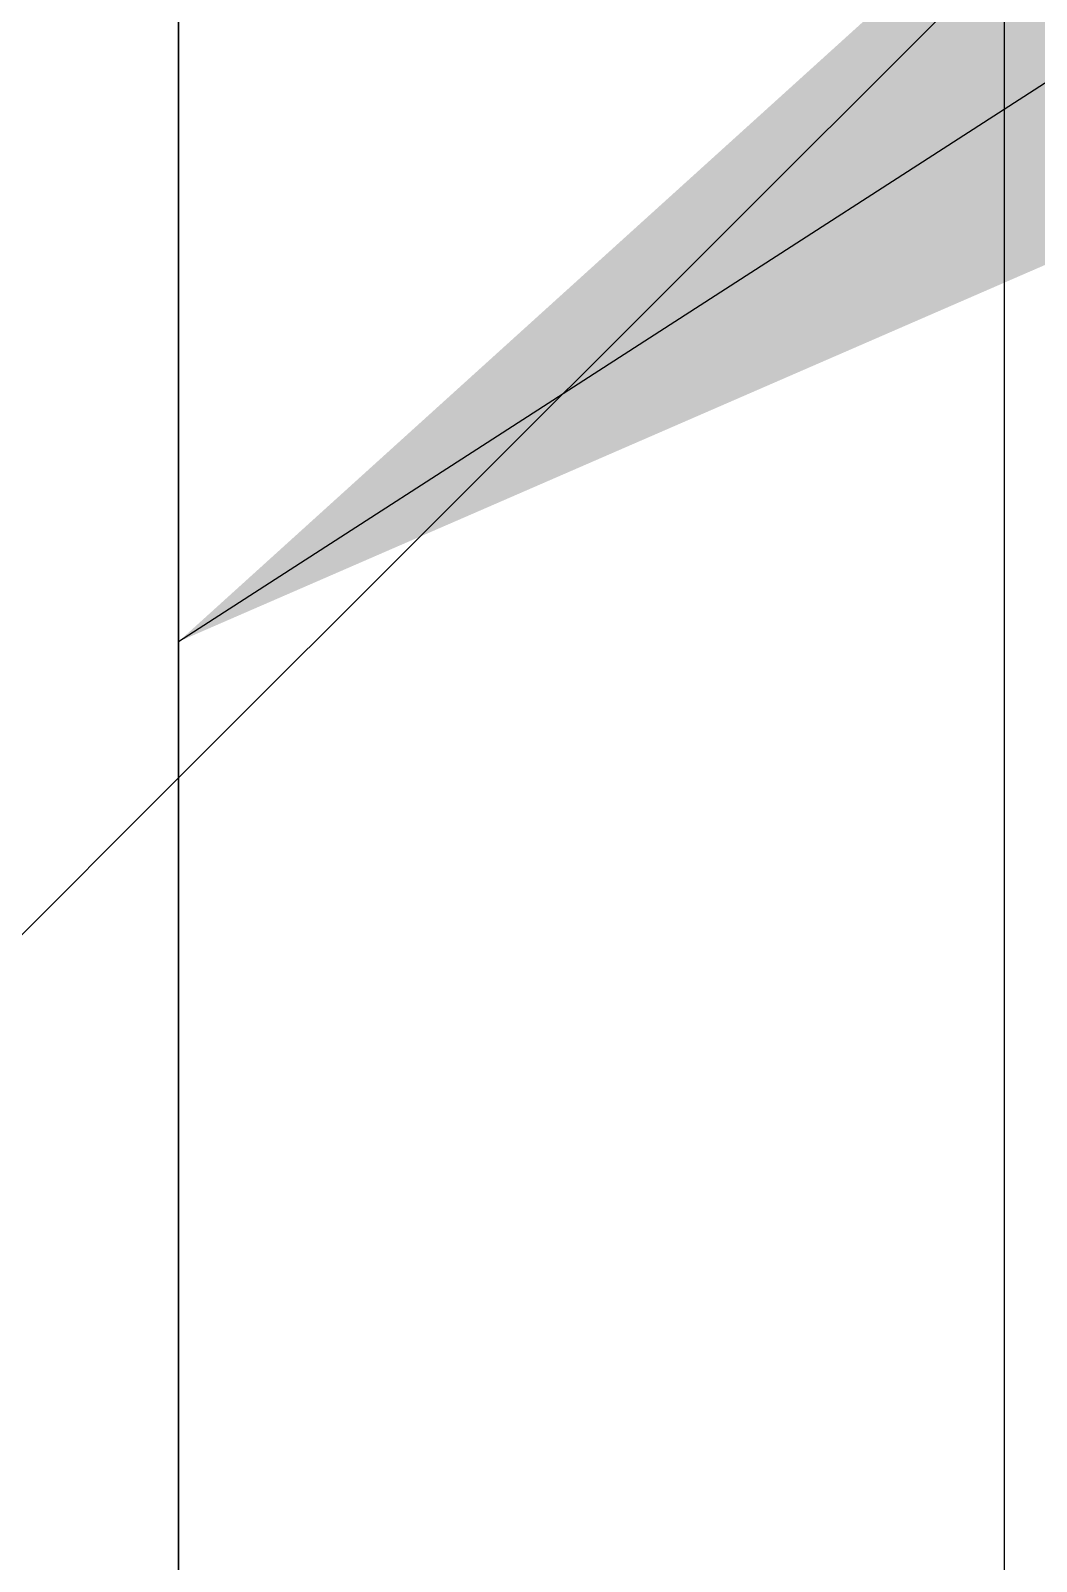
# Model space of a CAD drawing. Header units: millimetres. Extents: x 0 to 279, y 0 to 216.
# Drawn here: x 238.359 to 240.936, y 66.104 to 70.029 of the extents above; entities that cross this region are included whole.
import ezdxf

# ---------------------------------------------------------------- set-up
doc = ezdxf.new("R2010")
doc.units = ezdxf.units.MM
doc.layers.add('DIM', color=1, linetype='Continuous')
doc.layers.add('TITLE_BLOCK_TEXT', color=8, linetype='Continuous')
doc.dimstyles.new('SLDDIMSTYLE0', dxfattribs={"dimtxt": 0.18, "dimasz": 3.302, "dimexe": 0, "dimexo": 0.0625, "dimgap": 0, "dimtad": 0, "dimtih": 1, "dimtoh": 1, "dimdec": 0, "dimrnd": 1e-09, "dimzin": 0, "dimdsep": 46, "dimtxsty": 'Standard', "dimsah": 1, "dimcen": 0.09, "dimadec": 0, "dimazin": 0, "dimtfac": 3.302, "dimtdec": 0, "dimtofl": 0, "dimtmove": 0, "dimatfit": 3, "dimfxl": 0, "dimfrac": 2, "dimtolj": 1, "dimtzin": 0, "dimarcsym": 0})

msp = doc.modelspace()

# ---------------------------------------------------------------- hatches: boundary and pattern name
at = {"layer": 'TITLE_BLOCK_TEXT', "linetype": 'Continuous', "lineweight": 18}
h = msp.add_hatch(dxfattribs=at)
h.set_pattern_fill('ANSI31', color=256, style=0)
h.paths.add_polyline_path([(238.7377, 87.6291), (238.7377, 58.5457), (239.9044, 58.5457), (239.9044, 58.1291), (240.8544, 58.1291), (240.8544, 87.6291)], flags=0)
h = msp.add_hatch(dxfattribs=at)
h.set_pattern_fill('ANSI31', color=256, style=0)
edge = h.paths.add_edge_path(flags=0)
edge.add_line((237.2377, 72.8791), (237.2377, 71.7957))
edge.add_line((237.2377, 71.7957), (236.8211, 71.7957))
edge.add_line((236.8211, 71.7957), (236.7377, 71.7124))
edge.add_line((236.7377, 71.7124), (236.7377, 71.6957))
edge.add_spline(control_points=[(236.7377, 71.6957), (236.9488, 71.6957), (237.0544, 71.5374), (237.0544, 71.3791), (237.0544, 71.2207), (236.9488, 71.0624), (236.7377, 71.0624)], knot_values=[0.25, 0.25, 0.25, 0.25, 0.5, 0.5, 0.5, 0.75, 0.75, 0.75, 0.75], weights=[0.5, 0.5, 0.666667, 1, 0.666667, 0.5, 0.5], degree=3, periodic=0)
edge.add_line((236.7377, 71.0624), (236.7377, 70.8624))
edge.add_spline(control_points=[(236.7377, 70.8624), (236.9488, 70.8624), (237.0544, 70.7041), (237.0544, 70.5457), (237.0544, 70.3874), (236.9488, 70.2291), (236.7377, 70.2291)], knot_values=[0.25, 0.25, 0.25, 0.25, 0.5, 0.5, 0.5, 0.75, 0.75, 0.75, 0.75], weights=[0.5, 0.5, 0.666667, 1, 0.666667, 0.5, 0.5], degree=3, periodic=0)
edge.add_line((236.7377, 70.2291), (236.7377, 70.0291))
edge.add_spline(control_points=[(236.7377, 70.0291), (236.9488, 70.0291), (237.0544, 69.8707), (237.0544, 69.7124), (237.0544, 69.5541), (236.9488, 69.3957), (236.7377, 69.3957)], knot_values=[0.25, 0.25, 0.25, 0.25, 0.5, 0.5, 0.5, 0.75, 0.75, 0.75, 0.75], weights=[0.5, 0.5, 0.666667, 1, 0.666667, 0.5, 0.5], degree=3, periodic=0)
edge.add_line((236.7377, 69.3957), (236.7377, 69.1957))
edge.add_spline(control_points=[(236.7377, 69.1957), (236.9488, 69.1957), (237.0544, 69.0374), (237.0544, 68.8791), (237.0544, 68.7207), (236.9488, 68.5624), (236.7377, 68.5624)], knot_values=[0.25, 0.25, 0.25, 0.25, 0.5, 0.5, 0.5, 0.75, 0.75, 0.75, 0.75], weights=[0.5, 0.5, 0.666667, 1, 0.666667, 0.5, 0.5], degree=3, periodic=0)
edge.add_line((236.7377, 68.5624), (236.7377, 68.3624))
edge.add_spline(control_points=[(236.7377, 68.3624), (236.9488, 68.3624), (237.0544, 68.2041), (237.0544, 68.0457), (237.0544, 67.9569), (237.0185, 67.8629), (236.9321, 67.7957)], knot_values=[0.25, 0.25, 0.25, 0.25, 0.5, 0.5, 0.5, 0.664251, 0.664251, 0.664251, 0.664251], weights=[0.5, 0.5, 0.666667, 1, 0.780999, 0.63394, 0.558824], degree=3, periodic=0)
edge.add_line((236.9321, 67.7957), (237.2377, 67.7957))
edge.add_line((237.2377, 67.7957), (237.2377, 66.7124))
edge.add_line((237.2377, 66.7124), (237.7377, 66.7124))
edge.add_line((237.7377, 66.7124), (237.7377, 71.7124))
edge.add_arc((237.8211, 71.7124), 0.0833, 90, 180, ccw=False)
edge.add_line((237.8211, 71.7957), (238.6544, 71.7957))
edge.add_arc((238.6544, 71.8791), 0.0833, 270, 360)
edge.add_line((238.7377, 71.8791), (238.7377, 72.8791))
edge.add_line((238.7377, 72.8791), (237.2377, 72.8791))
h = msp.add_hatch(dxfattribs=at)
h.set_pattern_fill('ANSI31', color=256, style=0)
h.paths.add_polyline_path([(238.7377, 65.2124), (238.7377, 71.7124), (238.6544, 71.7957), (237.8211, 71.7957), (237.7377, 71.7124), (237.7377, 65.2124), (237.8211, 65.1291), (238.6544, 65.1291)], flags=0)

# ---------------------------------------------------------------- linework, layer by layer
at = {"color": 7, "linetype": 'Continuous', "lineweight": 25}
for p, q in [((238.7377, 58.5457), (238.7377, 87.6291)), ((240.8544, 58.1291), (240.8544, 87.6291)), ((238.7377, 71.7124), (238.7377, 65.2124))]:
    msp.add_line(p, q, dxfattribs=at)

# ---------------------------------------------------------------- leaders
at = {"layer": 'DIM'}
msp.add_leader([(238.7377, 68.4624), (258.9721, 81.5249)], dimstyle='SLDDIMSTYLE0', dxfattribs=at)

doc.saveas('drawing.dxf')
